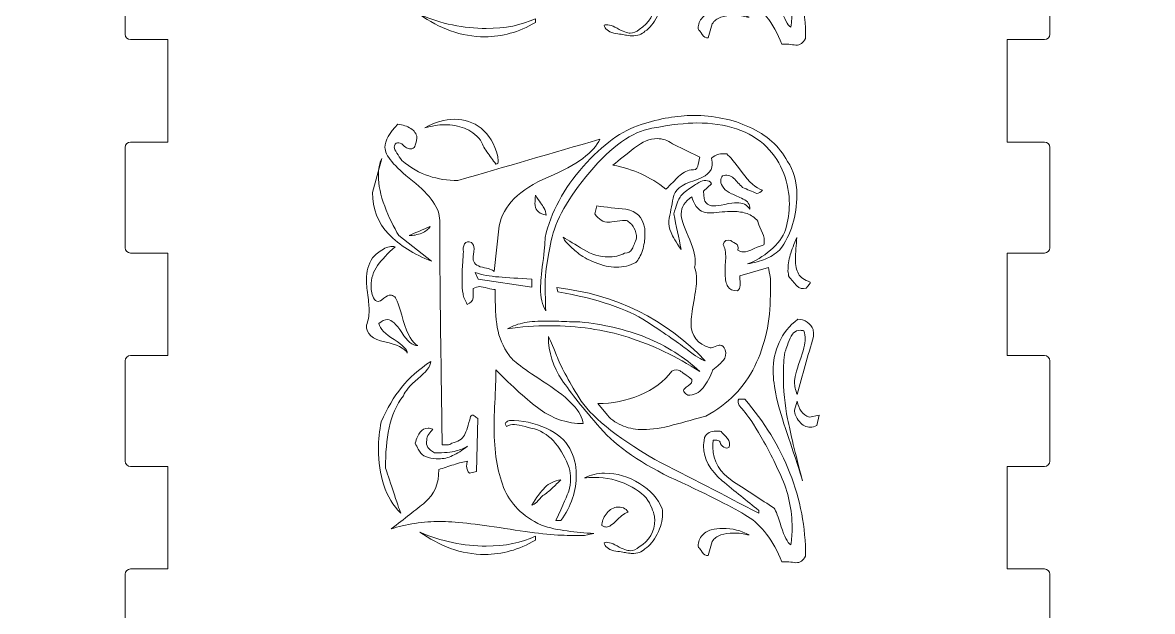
# Model space of a CAD drawing. Header units: inches. Extents: x 110 to 594, y -365 to 80.
# Drawn here: x 110 to 215.8, y -277.6 to -222.4 of the extents above; entities that cross this region are included whole.
import ezdxf

# ---------------------------------------------------------------- set-up
doc = ezdxf.new("R2010")
doc.units = ezdxf.units.IN
doc.header["$MEASUREMENT"] = 0
doc.layers.add('design4', color=7, linetype='Continuous')

# ---------------------------------------------------------------- blocks, each defined once
blk = doc.blocks.new('block 3')
at = {"layer": 'design4', "color": 1, "lineweight": 9}
blk.add_open_spline([(161.9, -354.61), (154.55, -361.96), (144.25, -356.32), (135.83, -363.92), (135.42, -364.29), (134.66, -364.61), (134.11, -364.61), (134.11, -364.61), (111.99, -364.61), (111.99, -364.61), (110.88, -364.61), (110, -363.71), (110, -362.61), (110, -325.34), (116.37, -313.79), (116.6, -296.6), (116.6, -294.95), (117.94, -293.6), (119.6, -293.6), (119.6, -293.6), (123.6, -293.6), (123.6, -293.6), (123.6, -293.6), (123.6, -284), (123.6, -284), (123.6, -284), (120.1, -284), (120.1, -284), (119.82, -284), (119.6, -283.78), (119.6, -283.5), (119.6, -283.5), (119.6, -274.1), (119.6, -274.1), (119.6, -273.83), (119.82, -273.6), (120.1, -273.6), (120.1, -273.6), (123.6, -273.6), (123.6, -273.6), (123.6, -273.6), (123.6, -264), (123.6, -264), (123.6, -264), (120.1, -264), (120.1, -264), (119.82, -264), (119.6, -263.78), (119.6, -263.5), (119.6, -263.5), (119.6, -254.1), (119.6, -254.1), (119.6, -253.83), (119.82, -253.6), (120.1, -253.6), (120.1, -253.6), (123.6, -253.6), (123.6, -253.6), (123.6, -253.6), (123.6, -244), (123.6, -244), (123.6, -244), (120.1, -244), (120.1, -244), (119.82, -244), (119.6, -243.78), (119.6, -243.5), (119.6, -243.5), (119.6, -234.1), (119.6, -234.1), (119.6, -233.83), (119.82, -233.6), (120.1, -233.6), (120.1, -233.6), (123.6, -233.6), (123.6, -233.6), (123.6, -233.6), (123.6, -224), (123.6, -224), (123.6, -224), (120.1, -224), (120.1, -224), (119.82, -224), (119.6, -223.78), (119.6, -223.5), (119.6, -223.5), (119.6, -214.1), (119.6, -214.1), (119.6, -213.83), (119.82, -213.6), (120.1, -213.6), (120.1, -213.6), (123.6, -213.6), (123.6, -213.6), (123.6, -213.6), (123.6, -204), (123.6, -204), (123.6, -204), (120.1, -204), (120.1, -204), (119.82, -204), (119.6, -203.78), (119.6, -203.5), (119.6, -203.5), (119.6, -194.1), (119.6, -194.1), (119.6, -193.83), (119.82, -193.6), (120.1, -193.6), (120.1, -193.6), (123.6, -193.6), (123.6, -193.6), (123.6, -193.6), (123.6, -184), (123.6, -184), (123.6, -184), (120.1, -184), (120.1, -184), (119.82, -184), (119.6, -183.78), (119.6, -183.5), (119.6, -183.5), (119.6, -174.1), (119.6, -174.1), (119.6, -173.83), (119.82, -173.6), (120.1, -173.6), (120.1, -173.6), (123.6, -173.6), (123.6, -173.6), (123.6, -173.6), (123.6, -164), (123.6, -164), (123.6, -164), (120.1, -164), (120.1, -164), (119.82, -164), (119.6, -163.78), (119.6, -163.5), (119.6, -163.5), (119.6, -154.1), (119.6, -154.1), (119.6, -153.83), (119.82, -153.6), (120.1, -153.6), (120.1, -153.6), (123.6, -153.6), (123.6, -153.6), (123.6, -153.6), (123.6, -144), (123.6, -144), (123.6, -144), (120.1, -144), (120.1, -144), (119.82, -144), (119.6, -143.78), (119.6, -143.5), (119.6, -143.5), (119.6, -134.1), (119.6, -134.1), (119.6, -133.83), (119.82, -133.6), (120.1, -133.6), (120.1, -133.6), (123.6, -133.6), (123.6, -133.6), (123.6, -133.6), (123.6, -124), (123.6, -124), (123.6, -124), (120.1, -124), (120.1, -124), (119.82, -124), (119.6, -123.78), (119.6, -123.5), (119.6, -123.5), (119.6, -114.1), (119.6, -114.1), (119.6, -113.83), (119.82, -113.6), (120.1, -113.6), (120.1, -113.6), (123.6, -113.6), (123.6, -113.6), (123.6, -113.6), (123.6, -104), (123.6, -104), (123.6, -104), (120.1, -104), (120.1, -104), (119.82, -104), (119.6, -103.78), (119.6, -103.5), (119.6, -103.5), (119.6, -94.1), (119.6, -94.1), (119.6, -93.83), (119.82, -93.6), (120.1, -93.6), (120.1, -93.6), (123.6, -93.6), (123.6, -93.6), (123.6, -93.6), (123.6, -84), (123.6, -84), (123.6, -84), (120.1, -84), (120.1, -84), (119.82, -84), (119.6, -83.78), (119.6, -83.5), (119.6, -83.5), (119.6, -74.1), (119.6, -74.1), (119.6, -73.83), (119.82, -73.6), (120.1, -73.6), (120.1, -73.6), (123.6, -73.6), (123.6, -73.6), (123.6, -73.6), (123.6, -64), (123.6, -64), (123.6, -64), (120.1, -64), (120.1, -64), (119.82, -64), (119.6, -63.78), (119.6, -63.5), (119.6, -63.5), (119.6, -54.1), (119.6, -54.1), (119.6, -53.83), (119.82, -53.6), (120.1, -53.6), (120.1, -53.6), (123.6, -53.6), (123.6, -53.6), (123.6, -53.6), (123.6, 14.41), (123.6, 14.41), (123.6, 27.99), (112.03, 32.14), (112.03, 50.56), (112.03, 52.85), (113.88, 54.7), (116.16, 54.7), (117.66, 54.7), (118.98, 53.89), (119.7, 52.7), (119.7, 52.7), (123.5, 52.7), (123.5, 52.7), (135.77, 54.05), (136.55, 61.6), (142.09, 68.87), (146.57, 75.58), (154.22, 80), (162.9, 80), (171.58, 80), (179.22, 75.58), (183.7, 68.87), (189.25, 61.6), (190.02, 54.05), (202.3, 52.7), (202.3, 52.7), (206.1, 52.7), (206.1, 52.7), (206.82, 53.89), (208.13, 54.7), (209.63, 54.7), (211.92, 54.7), (213.77, 52.85), (213.77, 50.56), (213.77, 32.14), (202.2, 27.99), (202.2, 14.41), (202.2, 14.41), (202.2, -53.6), (202.2, -53.6), (202.2, -53.6), (205.69, -53.6), (205.69, -53.6), (205.97, -53.6), (206.19, -53.83), (206.19, -54.1), (206.19, -54.1), (206.19, -63.5), (206.19, -63.5), (206.19, -63.78), (205.97, -64), (205.69, -64), (205.69, -64), (202.2, -64), (202.2, -64), (202.2, -64), (202.2, -73.6), (202.2, -73.6), (202.2, -73.6), (205.69, -73.6), (205.69, -73.6), (205.97, -73.6), (206.19, -73.83), (206.19, -74.1), (206.19, -74.1), (206.19, -83.5), (206.19, -83.5), (206.19, -83.78), (205.97, -84), (205.69, -84), (205.69, -84), (202.2, -84), (202.2, -84), (202.2, -84), (202.2, -93.6), (202.2, -93.6), (202.2, -93.6), (205.69, -93.6), (205.69, -93.6), (205.97, -93.6), (206.19, -93.83), (206.19, -94.1), (206.19, -94.1), (206.19, -103.5), (206.19, -103.5), (206.19, -103.78), (205.97, -104), (205.69, -104), (205.69, -104), (202.2, -104), (202.2, -104), (202.2, -104), (202.2, -113.6), (202.2, -113.6), (202.2, -113.6), (205.69, -113.6), (205.69, -113.6), (205.97, -113.6), (206.19, -113.83), (206.19, -114.1), (206.19, -114.1), (206.19, -123.5), (206.19, -123.5), (206.19, -123.78), (205.97, -124), (205.69, -124), (205.69, -124), (202.2, -124), (202.2, -124), (202.2, -124), (202.2, -133.6), (202.2, -133.6), (202.2, -133.6), (205.69, -133.6), (205.69, -133.6), (205.97, -133.6), (206.19, -133.83), (206.19, -134.1), (206.19, -134.1), (206.19, -143.5), (206.19, -143.5), (206.19, -143.78), (205.97, -144), (205.69, -144), (205.69, -144), (202.2, -144), (202.2, -144), (202.2, -144), (202.2, -153.6), (202.2, -153.6), (202.2, -153.6), (205.69, -153.6), (205.69, -153.6), (205.97, -153.6), (206.19, -153.83), (206.19, -154.1), (206.19, -154.1), (206.19, -163.5), (206.19, -163.5), (206.19, -163.78), (205.97, -164), (205.69, -164), (205.69, -164), (202.2, -164), (202.2, -164), (202.2, -164), (202.2, -173.6), (202.2, -173.6), (202.2, -173.6), (205.69, -173.6), (205.69, -173.6), (205.97, -173.6), (206.19, -173.83), (206.19, -174.1), (206.19, -174.1), (206.19, -183.5), (206.19, -183.5), (206.19, -183.78), (205.97, -184), (205.69, -184), (205.69, -184), (202.2, -184), (202.2, -184), (202.2, -184), (202.2, -193.6), (202.2, -193.6), (202.2, -193.6), (205.69, -193.6), (205.69, -193.6), (205.97, -193.6), (206.19, -193.83), (206.19, -194.1), (206.19, -194.1), (206.19, -203.5), (206.19, -203.5), (206.19, -203.78), (205.97, -204), (205.69, -204), (205.69, -204), (202.2, -204), (202.2, -204), (202.2, -204), (202.2, -213.6), (202.2, -213.6), (202.2, -213.6), (205.69, -213.6), (205.69, -213.6), (205.97, -213.6), (206.19, -213.83), (206.19, -214.1), (206.19, -214.1), (206.19, -223.5), (206.19, -223.5), (206.19, -223.78), (205.97, -224), (205.69, -224), (205.69, -224), (202.2, -224), (202.2, -224), (202.2, -224), (202.2, -233.6), (202.2, -233.6), (202.2, -233.6), (205.69, -233.6), (205.69, -233.6), (205.97, -233.6), (206.19, -233.83), (206.19, -234.1), (206.19, -234.1), (206.19, -243.5), (206.19, -243.5), (206.19, -243.78), (205.97, -244), (205.69, -244), (205.69, -244), (202.2, -244), (202.2, -244), (202.2, -244), (202.2, -253.6), (202.2, -253.6), (202.2, -253.6), (205.69, -253.6), (205.69, -253.6), (205.97, -253.6), (206.19, -253.83), (206.19, -254.1), (206.19, -254.1), (206.19, -263.5), (206.19, -263.5), (206.19, -263.78), (205.97, -264), (205.69, -264), (205.69, -264), (202.2, -264), (202.2, -264), (202.2, -264), (202.2, -273.6), (202.2, -273.6), (202.2, -273.6), (205.69, -273.6), (205.69, -273.6), (205.97, -273.6), (206.19, -273.83), (206.19, -274.1), (206.19, -274.1), (206.19, -283.5), (206.19, -283.5), (206.19, -283.78), (205.97, -284), (205.69, -284), (205.69, -284), (202.2, -284), (202.2, -284), (202.2, -284), (202.2, -293.6), (202.2, -293.6), (202.2, -293.6), (206.2, -293.6), (206.2, -293.6), (207.85, -293.6), (209.2, -294.95), (209.2, -296.6), (209.42, -313.79), (215.79, -325.34), (215.79, -362.61), (215.79, -363.71), (214.91, -364.61), (213.81, -364.61), (213.81, -364.61), (191.69, -364.61), (191.69, -364.61), (191.13, -364.61), (190.37, -364.29), (189.96, -363.92), (181.55, -356.32), (171.25, -361.96), (163.9, -354.61), (163.9, -354.61), (161.9, -354.61), (161.9, -354.61)], degree=3, knots=[0, 0, 0, 0, 1, 1, 1, 2, 2, 2, 3, 3, 3, 4, 4, 4, 5, 5, 5, 6, 6, 6, 7, 7, 7, 8, 8, 8, 9, 9, 9, 10, 10, 10, 11, 11, 11, 12, 12, 12, 13, 13, 13, 14, 14, 14, 15, 15, 15, 16, 16, 16, 17, 17, 17, 18, 18, 18, 19, 19, 19, 20, 20, 20, 21, 21, 21, 22, 22, 22, 23, 23, 23, 24, 24, 24, 25, 25, 25, 26, 26, 26, 27, 27, 27, 28, 28, 28, 29, 29, 29, 30, 30, 30, 31, 31, 31, 32, 32, 32, 33, 33, 33, 34, 34, 34, 35, 35, 35, 36, 36, 36, 37, 37, 37, 38, 38, 38, 39, 39, 39, 40, 40, 40, 41, 41, 41, 42, 42, 42, 43, 43, 43, 44, 44, 44, 45, 45, 45, 46, 46, 46, 47, 47, 47, 48, 48, 48, 49, 49, 49, 50, 50, 50, 51, 51, 51, 52, 52, 52, 53, 53, 53, 54, 54, 54, 55, 55, 55, 56, 56, 56, 57, 57, 57, 58, 58, 58, 59, 59, 59, 60, 60, 60, 61, 61, 61, 62, 62, 62, 63, 63, 63, 64, 64, 64, 65, 65, 65, 66, 66, 66, 67, 67, 67, 68, 68, 68, 69, 69, 69, 70, 70, 70, 71, 71, 71, 72, 72, 72, 73, 73, 73, 74, 74, 74, 75, 75, 75, 76, 76, 76, 77, 77, 77, 78, 78, 78, 79, 79, 79, 80, 80, 80, 81, 81, 81, 82, 82, 82, 83, 83, 83, 84, 84, 84, 85, 85, 85, 86, 86, 86, 87, 87, 87, 88, 88, 88, 89, 89, 89, 90, 90, 90, 91, 91, 91, 92, 92, 92, 93, 93, 93, 94, 94, 94, 95, 95, 95, 96, 96, 96, 97, 97, 97, 98, 98, 98, 99, 99, 99, 100, 100, 100, 101, 101, 101, 102, 102, 102, 103, 103, 103, 104, 104, 104, 105, 105, 105, 106, 106, 106, 107, 107, 107, 108, 108, 108, 109, 109, 109, 110, 110, 110, 111, 111, 111, 112, 112, 112, 113, 113, 113, 114, 114, 114, 115, 115, 115, 116, 116, 116, 117, 117, 117, 118, 118, 118, 119, 119, 119, 120, 120, 120, 121, 121, 121, 122, 122, 122, 123, 123, 123, 124, 124, 124, 125, 125, 125, 126, 126, 126, 127, 127, 127, 128, 128, 128, 129, 129, 129, 130, 130, 130, 131, 131, 131, 132, 132, 132, 133, 133, 133, 134, 134, 134, 135, 135, 135, 136, 136, 136, 137, 137, 137, 138, 138, 138, 139, 139, 139, 140, 140, 140, 141, 141, 141, 142, 142, 142, 143, 143, 143, 144, 144, 144, 145, 145, 145, 146, 146, 146, 147, 147, 147, 148, 148, 148, 149, 149, 149, 150, 150, 150, 151, 151, 151, 152, 152, 152, 153, 153, 153, 154, 154, 154, 155, 155, 155, 156, 156, 156, 157, 157, 157, 158, 158, 158, 159, 159, 159, 160, 160, 160, 161, 161, 161, 162, 162, 162, 163, 163, 163, 164, 164, 164, 165, 165, 165, 166, 166, 166, 167, 167, 167, 168, 168, 168, 169, 169, 169, 170, 170, 170, 171, 171, 171, 172, 172, 172, 173, 173, 173, 173], dxfattribs=at)
blk = doc.blocks.new('block 6')
at = {"layer": 'design4', "color": 7, "lineweight": 9}
for points, knots in [([(182.41, -224.52), (182.21, -224.49), (181.99, -224.46), (181.76, -224.44), (181.53, -224.41), (181.31, -224.41), (181.11, -224.44), (180.27, -222.41), (179.19, -220.99), (177.89, -220.18), (176.58, -219.36), (174.35, -218.23), (171.17, -216.76), (168, -215.3), (165.64, -213.67), (164.09, -211.89), (162.53, -210.11), (161.34, -208.61), (160.5, -207.39), (159.66, -206.17), (159.24, -204.81), (159.24, -203.31), (159.35, -203.54), (159.61, -204.14), (160, -205.11), (160.39, -206.08), (161.09, -207.4), (162.11, -209.07), (163.12, -210.73), (165.48, -212.65), (169.19, -214.83), (172.44, -216.51), (175.69, -218.19), (178.93, -219.87), (178.93, -219.87), (178.93, -219.61), (178.93, -219.61), (177.83, -218.74), (176.69, -217.81), (175.52, -216.83), (174.35, -215.84), (173.76, -214.77), (173.76, -213.61), (173.76, -213.46), (173.79, -213.19), (173.85, -212.78), (174.08, -212.38), (174.44, -212.17), (174.93, -212.17), (175.14, -212.17), (175.3, -212.19), (175.41, -212.22), (175.53, -212.36), (175.73, -212.58), (176.02, -212.87), (176.19, -213.13), (176.24, -213.41), (176.15, -213.7), (176.03, -213.81), (175.87, -213.81), (175.67, -213.7), (175.47, -213.58), (175.35, -213.42), (175.32, -213.22), (175.24, -213.1), (175.14, -213.04), (175.02, -213.04), (174.9, -213.04), (174.79, -213.04), (174.67, -213.04), (174.64, -213.19), (174.63, -213.41), (174.63, -213.7), (174.63, -215), (175.28, -216.08), (176.58, -216.94), (177.89, -217.79), (179.15, -218.61), (180.37, -219.39), (180.54, -219.65), (180.77, -220.24), (181.04, -221.15), (181.32, -222.07), (181.61, -222.62), (181.93, -222.83), (182.02, -222.3), (182.06, -221.78), (182.06, -221.26), (182.06, -219.55), (181.71, -217.91), (181, -216.35), (180.29, -214.78), (179.59, -213.44), (178.91, -212.31), (178.23, -211.18), (177.72, -210.44), (177.37, -210.09), (177.02, -209.74), (176.92, -209.44), (177.06, -209.17), (177.06, -209.17), (177.63, -209.17), (177.63, -209.17), (179.45, -211.32), (180.86, -213.63), (181.85, -216.11), (182.83, -218.59), (183.32, -221.19), (183.32, -223.91), (183.09, -224.32), (182.79, -224.52), (182.41, -224.52)], [0, 0, 0, 0, 1, 1, 1, 2, 2, 2, 3, 3, 3, 4, 4, 4, 5, 5, 5, 6, 6, 6, 7, 7, 7, 8, 8, 8, 9, 9, 9, 10, 10, 10, 11, 11, 11, 12, 12, 12, 13, 13, 13, 14, 14, 14, 15, 15, 15, 16, 16, 16, 17, 17, 17, 18, 18, 18, 19, 19, 19, 20, 20, 20, 21, 21, 21, 22, 22, 22, 23, 23, 23, 24, 24, 24, 25, 25, 25, 26, 26, 26, 27, 27, 27, 28, 28, 28, 29, 29, 29, 30, 30, 30, 31, 31, 31, 32, 32, 32, 33, 33, 33, 34, 34, 34, 35, 35, 35, 36, 36, 36, 37, 37, 37, 37]), ([(169.93, -220), (169.93, -220.58), (169.77, -221.19), (169.43, -221.83), (169.1, -222.46), (168.72, -222.93), (168.28, -223.22), (167.99, -223.51), (167.58, -223.65), (167.06, -223.65), (167, -223.65), (166.84, -223.63), (166.56, -223.59), (166.29, -223.54), (165.89, -223.48), (165.37, -223.39), (164.82, -223.25), (164.51, -223), (164.45, -222.65), (164.72, -222.54), (165.12, -222.63), (165.67, -222.94), (166.22, -223.24), (166.63, -223.39), (166.89, -223.39), (167.21, -223.39), (167.48, -223.28), (167.72, -223.04), (168.7, -222.46), (169.19, -221.61), (169.19, -220.48), (169.19, -220.07), (169.03, -219.55), (168.69, -218.91), (168.36, -218.28), (167.7, -217.72), (166.72, -217.24), (165.73, -216.76), (164.67, -216.52), (163.54, -216.52), (163.14, -216.52), (162.83, -216.54), (162.63, -216.57), (163.18, -216.28), (163.8, -216.13), (164.5, -216.13), (165.66, -216.13), (166.75, -216.45), (167.78, -217.09), (168.81, -217.73), (169.51, -218.52), (169.89, -219.48), (169.92, -219.6), (169.93, -219.77), (169.93, -220)], [0, 0, 0, 0, 1, 1, 1, 2, 2, 2, 3, 3, 3, 4, 4, 4, 5, 5, 5, 6, 6, 6, 7, 7, 7, 8, 8, 8, 9, 9, 9, 10, 10, 10, 11, 11, 11, 12, 12, 12, 13, 13, 13, 14, 14, 14, 15, 15, 15, 16, 16, 16, 17, 17, 17, 18, 18, 18, 18]), ([(155.67, -223.41), (154.89, -223.63), (154.09, -223.74), (153.28, -223.74), (152.18, -223.74), (151.11, -223.55), (150.08, -223.18), (149.06, -222.8), (148.09, -222.29), (147.19, -221.65), (148.18, -222.09), (149.2, -222.41), (150.26, -222.63), (151.32, -222.85), (152.37, -222.96), (153.41, -222.96), (155.18, -222.96), (156.72, -222.65), (158.02, -222.04), (158.02, -222.04), (158.02, -222.39), (158.02, -222.39), (157.24, -222.86), (156.45, -223.2), (155.67, -223.41)], [0, 0, 0, 0, 1, 1, 1, 2, 2, 2, 3, 3, 3, 4, 4, 4, 5, 5, 5, 6, 6, 6, 7, 7, 7, 8, 8, 8, 8]), ([(177.48, -221.81), (177.29, -221.76), (176.99, -221.74), (176.58, -221.74), (176.15, -221.74), (175.75, -221.8), (175.39, -221.91), (175.03, -222.03), (174.76, -222.23), (174.58, -222.52), (174.58, -222.52), (174.19, -223.83), (174.19, -223.83), (173.96, -223.86), (173.78, -223.76), (173.65, -223.52), (173.52, -223.29), (173.4, -223.15), (173.28, -223.09), (173.22, -222.71), (173.32, -222.36), (173.56, -222.04), (173.81, -221.73), (174.11, -221.52), (174.48, -221.44), (174.84, -221.35), (175.19, -221.31), (175.54, -221.31), (176.47, -221.31), (177.29, -221.51), (178.02, -221.91), (177.85, -221.89), (177.66, -221.85), (177.48, -221.81)], [0, 0, 0, 0, 1, 1, 1, 2, 2, 2, 3, 3, 3, 4, 4, 4, 5, 5, 5, 6, 6, 6, 7, 7, 7, 8, 8, 8, 9, 9, 9, 10, 10, 10, 11, 11, 11, 11]), ([(154.54, -235.37), (154.54, -235.54), (154.47, -235.65), (154.32, -235.67), (154.03, -235.3), (153.75, -234.91), (153.48, -234.52), (153.2, -234.13), (153, -233.76), (152.89, -233.41), (152.43, -232.89), (151.92, -232.52), (151.37, -232.31), (150.82, -232.09), (150.19, -231.98), (149.5, -231.98), (148.95, -231.98), (148.34, -232.08), (147.67, -232.28), (148.6, -231.73), (149.53, -231.46), (150.45, -231.46), (151.38, -231.46), (152.21, -231.74), (152.93, -232.31), (153.66, -232.87), (154.18, -233.75), (154.5, -234.94), (154.5, -235.02), (154.51, -235.17), (154.54, -235.37)], [0, 0, 0, 0, 1, 1, 1, 2, 2, 2, 3, 3, 3, 4, 4, 4, 5, 5, 5, 6, 6, 6, 7, 7, 7, 8, 8, 8, 9, 9, 9, 10, 10, 10, 10]), ([(182.5, -238.54), (182.5, -240.54), (181.96, -242.27), (180.89, -243.72), (180.45, -244.1), (180, -244.38), (179.54, -244.57), (179.08, -244.76), (178.53, -244.91), (177.89, -245.02), (178.61, -244.76), (179.32, -244.33), (180.02, -243.74), (180.72, -243.15), (181.19, -242.5), (181.45, -241.81), (181.69, -240.96), (181.8, -240.17), (181.8, -239.41), (181.8, -238.43), (181.63, -237.47), (181.28, -236.54), (180.93, -235.62), (180.39, -234.78), (179.65, -234.04), (178.91, -233.31), (177.98, -232.75), (176.85, -232.37), (175.72, -231.99), (174.48, -231.81), (173.15, -231.81), (172.16, -231.81), (170.75, -231.97), (168.91, -232.31), (167.07, -232.64), (165.14, -234.01), (163.11, -236.41), (161.08, -238.82), (159.87, -240.96), (159.5, -242.83), (159.12, -244.7), (158.93, -246.05), (158.93, -246.89), (158.93, -247.33), (158.94, -247.76), (158.95, -248.17), (158.97, -248.6), (158.98, -249.01), (158.98, -249.41), (158.66, -248.86), (158.5, -248.15), (158.5, -247.28), (158.5, -246.76), (158.57, -245.97), (158.72, -244.89), (158.86, -243.82), (158.93, -243.04), (158.93, -242.54), (159.48, -240.17), (160.67, -237.95), (162.5, -235.89), (164.32, -233.83), (166.13, -232.52), (167.91, -231.96), (169.69, -231.39), (171.32, -231.11), (172.8, -231.11), (174.72, -231.11), (176.47, -231.47), (178.06, -232.2), (179.66, -232.92), (180.85, -233.99), (181.63, -235.41), (182.21, -236.25), (182.5, -237.3), (182.5, -238.54)], [0, 0, 0, 0, 1, 1, 1, 2, 2, 2, 3, 3, 3, 4, 4, 4, 5, 5, 5, 6, 6, 6, 7, 7, 7, 8, 8, 8, 9, 9, 9, 10, 10, 10, 11, 11, 11, 12, 12, 12, 13, 13, 13, 14, 14, 14, 15, 15, 15, 16, 16, 16, 17, 17, 17, 18, 18, 18, 19, 19, 19, 20, 20, 20, 21, 21, 21, 22, 22, 22, 23, 23, 23, 24, 24, 24, 25, 25, 25, 25]), ([(159.22, -236.89), (156.5, -238.05), (154.98, -239.57), (154.63, -241.46), (154.63, -241.46), (154.15, -245.72), (154.15, -245.72), (154, -245.57), (153.64, -245.44), (153.06, -245.33), (152.48, -245.21), (152.19, -244.94), (152.19, -244.5), (152.19, -244.3), (152.22, -243.99), (152.28, -243.59), (152.28, -243.33), (152.19, -243.14), (152.02, -243.02), (151.73, -242.88), (151.52, -242.92), (151.39, -243.15), (151.26, -243.39), (151.22, -243.63), (151.28, -243.89), (151.25, -244.36), (151.22, -244.81), (151.19, -245.24), (151.16, -245.68), (151.15, -246.11), (151.15, -246.54), (151.15, -247.07), (151.18, -247.49), (151.24, -247.81), (151.29, -248.12), (151.43, -248.46), (151.63, -248.81), (151.95, -248.69), (152.14, -248.49), (152.19, -248.2), (152.19, -247.91), (152.19, -247.62), (152.19, -247.33), (152.4, -247.21), (152.6, -247.15), (152.8, -247.15), (152.98, -247.15), (153.22, -247.2), (153.54, -247.28), (153.86, -247.37), (154.09, -247.41), (154.24, -247.41), (154.24, -248.89), (154.31, -250.08), (154.45, -250.98), (154.6, -251.88), (154.98, -252.76), (155.58, -253.63), (155.79, -254.01), (156.95, -254.89), (159.08, -256.26), (161.22, -257.64), (162.35, -258.88), (162.5, -259.98), (161.02, -259.98), (159.67, -259.54), (158.45, -258.65), (157.24, -257.77), (155.86, -256.53), (154.32, -254.94), (154.32, -255.49), (154.29, -256.37), (154.24, -257.59), (154.18, -258.81), (154.15, -259.75), (154.15, -260.41), (154.15, -262.59), (154.45, -264.44), (155.04, -265.96), (155.64, -267.48), (156.82, -268.66), (158.58, -269.5), (159.34, -269.76), (160.14, -269.94), (160.98, -270.04), (161.82, -270.15), (162.66, -270.23), (163.5, -270.28), (163.32, -270.31), (163.03, -270.37), (162.63, -270.46), (162.16, -270.46), (161.7, -270.46), (161.24, -270.46), (159.9, -270.46), (157.87, -270.24), (155.15, -269.8), (152.43, -269.37), (150.4, -269.15), (149.06, -269.15), (148.34, -269.15), (147.56, -269.21), (146.74, -269.33), (145.91, -269.44), (145.16, -269.62), (144.5, -269.85), (145.77, -268.89), (146.84, -268.06), (147.69, -267.35), (148.55, -266.64), (148.98, -265.62), (148.98, -264.28), (149.41, -264.14), (149.87, -263.99), (150.37, -263.83), (150.86, -263.67), (151.29, -263.56), (151.67, -263.5), (151.61, -263.62), (151.58, -263.76), (151.58, -263.94), (151.58, -264.23), (151.67, -264.46), (151.85, -264.63), (151.85, -264.63), (152.5, -264.46), (152.5, -264.46), (152.5, -264.46), (152.63, -259.5), (152.63, -259.5), (152.51, -259.41), (152.4, -259.33), (152.28, -259.24), (152.16, -259.15), (152.05, -259.18), (151.93, -259.33), (151.76, -260.11), (151.57, -260.69), (151.37, -261.07), (151.16, -261.44), (150.77, -261.69), (150.19, -261.81), (150.08, -261.92), (149.93, -261.98), (149.76, -261.98), (149.67, -261.98), (149.51, -261.98), (149.28, -261.98), (149.28, -261.31), (149.24, -258.45), (149.17, -253.39), (149.1, -248.33), (149.06, -244.18), (149.06, -240.94), (149.06, -239.83), (148.21, -238.6), (146.5, -237.24), (144.79, -235.88), (143.93, -234.83), (143.93, -234.11), (143.93, -233.44), (144.34, -232.72), (145.15, -231.94), (145.61, -231.99), (146.01, -232.12), (146.35, -232.33), (146.68, -232.53), (146.87, -232.82), (146.93, -233.2), (146.85, -233.6), (146.77, -233.88), (146.72, -234.02), (146.66, -234.17), (146.53, -234.24), (146.32, -234.24), (146.21, -234.24), (146.09, -234.2), (145.95, -234.13), (145.82, -234.06), (145.67, -233.94), (145.5, -233.76), (145.32, -233.65), (145.15, -233.63), (144.98, -233.72), (144.86, -233.81), (144.8, -233.92), (144.8, -234.07), (144.8, -234.21), (144.88, -234.4), (145.04, -234.63), (145.2, -234.86), (145.35, -235.1), (145.5, -235.33), (146.34, -236.02), (147.19, -236.51), (148.04, -236.78), (148.9, -237.06), (149.8, -237.2), (150.76, -237.2), (155.19, -235.92), (159.63, -234.63), (164.06, -233.33), (163.54, -234.54), (161.93, -235.73), (159.22, -236.89)], [0, 0, 0, 0, 1, 1, 1, 2, 2, 2, 3, 3, 3, 4, 4, 4, 5, 5, 5, 6, 6, 6, 7, 7, 7, 8, 8, 8, 9, 9, 9, 10, 10, 10, 11, 11, 11, 12, 12, 12, 13, 13, 13, 14, 14, 14, 15, 15, 15, 16, 16, 16, 17, 17, 17, 18, 18, 18, 19, 19, 19, 20, 20, 20, 21, 21, 21, 22, 22, 22, 23, 23, 23, 24, 24, 24, 25, 25, 25, 26, 26, 26, 27, 27, 27, 28, 28, 28, 29, 29, 29, 30, 30, 30, 31, 31, 31, 32, 32, 32, 33, 33, 33, 34, 34, 34, 35, 35, 35, 36, 36, 36, 37, 37, 37, 38, 38, 38, 39, 39, 39, 40, 40, 40, 41, 41, 41, 42, 42, 42, 43, 43, 43, 44, 44, 44, 45, 45, 45, 46, 46, 46, 47, 47, 47, 48, 48, 48, 49, 49, 49, 50, 50, 50, 51, 51, 51, 52, 52, 52, 53, 53, 53, 54, 54, 54, 55, 55, 55, 56, 56, 56, 57, 57, 57, 58, 58, 58, 59, 59, 59, 60, 60, 60, 61, 61, 61, 62, 62, 62, 63, 63, 63, 64, 64, 64, 65, 65, 65, 66, 66, 66, 67, 67, 67, 68, 68, 68, 68]), ([(173.22, -235.87), (173.14, -236.15), (172.93, -236.25), (172.59, -236.2), (172.15, -236.28), (171.77, -236.49), (171.43, -236.83), (171.1, -237.16), (170.7, -237.56), (170.24, -238.02), (169.48, -237.41), (168.72, -236.94), (167.93, -236.59), (167.15, -236.24), (166.27, -235.96), (165.28, -235.76), (165.89, -235.27), (166.56, -234.73), (167.3, -234.15), (168.04, -233.57), (168.74, -233.28), (169.41, -233.28), (169.93, -233.28), (170.41, -233.44), (170.85, -233.76), (170.85, -233.76), (173.41, -235.02), (173.41, -235.02), (173.35, -235.31), (173.29, -235.6), (173.22, -235.87)], [0, 0, 0, 0, 1, 1, 1, 2, 2, 2, 3, 3, 3, 4, 4, 4, 5, 5, 5, 6, 6, 6, 7, 7, 7, 8, 8, 8, 9, 9, 9, 10, 10, 10, 10]), ([(178.76, -238.41), (178.3, -238.24), (177.85, -238.05), (177.41, -237.85), (177.12, -237.56), (176.85, -237.27), (176.58, -236.98), (176.27, -236.72), (175.92, -236.65), (175.54, -236.76), (175.43, -236.91), (175.37, -237.07), (175.37, -237.24), (175.37, -237.47), (175.46, -237.7), (175.65, -237.91), (175.84, -238.13), (176.09, -238.31), (176.39, -238.44), (176.69, -238.57), (177.06, -238.73), (177.48, -238.94), (177.9, -239.14), (178.11, -239.46), (178.11, -239.89), (177.85, -239.49), (177.43, -239.28), (176.85, -239.28), (176.61, -239.28), (176.25, -239.33), (175.76, -239.44), (175.27, -239.54), (174.93, -239.59), (174.76, -239.59), (174.41, -239.59), (174.16, -239.49), (174, -239.31), (173.84, -239.12), (173.76, -238.75), (173.76, -238.2), (173.76, -238.2), (174.5, -237.5), (174.5, -237.5), (174.38, -237.3), (174.21, -237.2), (173.98, -237.2), (173.77, -237.2), (173.56, -237.26), (173.32, -237.39), (173.09, -237.52), (172.77, -237.73), (172.35, -238.02), (171.93, -238.31), (171.64, -238.59), (171.5, -238.85), (171.35, -239.11), (171.18, -239.6), (170.98, -240.33), (171.21, -241.46), (171.44, -242.57), (171.67, -243.67), (171.18, -242.98), (170.86, -242.44), (170.72, -242.07), (170.57, -241.69), (170.5, -241.33), (170.5, -240.98), (170.64, -240.28), (170.78, -239.57), (170.91, -238.85), (171.04, -238.12), (171.69, -237.58), (172.85, -237.22), (174, -236.86), (174.58, -236.36), (174.58, -235.72), (174.58, -235.6), (174.56, -235.4), (174.5, -235.11), (174.93, -234.76), (175.41, -234.63), (175.93, -234.72), (176.22, -234.95), (176.7, -235.52), (177.37, -236.44), (178.03, -237.35), (178.67, -237.91), (179.28, -238.11), (179.11, -238.31), (178.93, -238.41), (178.76, -238.41)], [0, 0, 0, 0, 1, 1, 1, 2, 2, 2, 3, 3, 3, 4, 4, 4, 5, 5, 5, 6, 6, 6, 7, 7, 7, 8, 8, 8, 9, 9, 9, 10, 10, 10, 11, 11, 11, 12, 12, 12, 13, 13, 13, 14, 14, 14, 15, 15, 15, 16, 16, 16, 17, 17, 17, 18, 18, 18, 19, 19, 19, 20, 20, 20, 21, 21, 21, 22, 22, 22, 23, 23, 23, 24, 24, 24, 25, 25, 25, 26, 26, 26, 27, 27, 27, 28, 28, 28, 29, 29, 29, 30, 30, 30, 30]), ([(144.28, -242.22), (143.27, -241.16), (142.76, -239.86), (142.76, -238.33), (142.76, -238.33), (143.63, -235.15), (143.63, -235.15), (143.43, -235.59), (143.32, -236.12), (143.32, -236.76), (143.32, -237.63), (143.52, -238.58), (143.91, -239.61), (144.3, -240.64), (144.74, -241.56), (145.24, -242.37), (145.24, -242.37), (148.28, -244.76), (148.28, -244.76), (146.63, -244.12), (145.29, -243.28), (144.28, -242.22)], [0, 0, 0, 0, 1, 1, 1, 2, 2, 2, 3, 3, 3, 4, 4, 4, 5, 5, 5, 6, 6, 6, 7, 7, 7, 7]), ([(158.17, -240.02), (158.04, -239.85), (157.98, -239.62), (157.98, -239.33), (157.98, -239.18), (157.99, -238.94), (158.02, -238.59), (158.4, -239.14), (158.66, -239.53), (158.8, -239.76), (158.95, -239.99), (159.02, -240.23), (159.02, -240.46), (158.58, -240.34), (158.3, -240.2), (158.17, -240.02)], [0, 0, 0, 0, 1, 1, 1, 2, 2, 2, 3, 3, 3, 4, 4, 4, 5, 5, 5, 5]), ([(180.02, -246.37), (180.02, -246.89), (180.02, -247.41), (180.02, -247.94), (180.02, -250.4), (179.53, -252.62), (178.56, -254.61), (177.59, -256.6), (176.06, -258.15), (173.98, -259.28), (173.02, -259.54), (172, -259.82), (170.93, -260.11), (169.86, -260.4), (168.92, -260.54), (168.11, -260.54), (167.47, -260.54), (166.86, -260.44), (166.28, -260.22), (165.7, -260), (165.19, -259.66), (164.76, -259.2), (164.76, -259.2), (163.85, -258.11), (163.85, -258.11), (165.21, -258.11), (166.53, -257.84), (167.8, -257.31), (169.08, -256.77), (170.08, -256.02), (170.8, -255.07), (171.09, -254.92), (171.35, -254.91), (171.56, -255.04), (171.78, -255.18), (172.15, -255.44), (172.67, -255.85), (172.73, -256.05), (172.61, -256.25), (172.32, -256.44), (172.03, -256.62), (171.89, -256.76), (171.89, -256.85), (171.89, -256.99), (172.02, -257.15), (172.28, -257.33), (172.86, -257.33), (173.34, -257.1), (173.72, -256.63), (174.09, -256.17), (174.4, -255.6), (174.63, -254.94), (175.09, -254.59), (175.43, -254.29), (175.63, -254.04), (175.83, -253.8), (175.89, -253.47), (175.8, -253.07), (175.69, -252.78), (175.53, -252.63), (175.32, -252.63), (175.21, -252.63), (175.05, -252.67), (174.85, -252.76), (174.64, -252.85), (174.48, -252.89), (174.37, -252.89), (173.18, -252.54), (172.59, -251.76), (172.59, -250.54), (172.59, -250.14), (172.67, -249.47), (172.85, -248.54), (173.02, -247.62), (173.11, -246.94), (173.11, -246.5), (173.11, -246.07), (173.05, -245.68), (172.93, -245.33), (172.96, -245.21), (172.98, -245.02), (172.98, -244.76), (172.98, -244.18), (172.76, -243.4), (172.32, -242.41), (171.89, -241.43), (171.67, -240.73), (171.67, -240.33), (171.67, -239.69), (172, -239.15), (172.67, -238.72), (172.73, -239.04), (172.87, -239.34), (173.08, -239.63), (173.3, -239.92), (173.52, -240.1), (173.74, -240.15), (173.95, -240.21), (174.21, -240.24), (174.5, -240.24), (174.82, -240.21), (175.15, -240.18), (175.5, -240.15), (175.85, -240.13), (176.19, -240.11), (176.54, -240.11), (177.03, -240.11), (177.47, -240.17), (177.85, -240.31), (178.22, -240.44), (178.56, -240.67), (178.85, -241.02), (178.87, -241.2), (178.98, -241.47), (179.17, -241.85), (179.36, -242.23), (179.45, -242.54), (179.45, -242.81), (179.45, -242.98), (179.44, -243.13), (179.41, -243.24), (179.24, -243.27), (178.93, -243.39), (178.5, -243.59), (178.06, -243.79), (177.73, -243.89), (177.5, -243.89), (177.29, -243.89), (177.12, -243.83), (176.98, -243.72), (177.06, -243.43), (176.99, -243.23), (176.76, -243.11), (176.53, -242.99), (176.38, -242.89), (176.32, -242.81), (175.95, -242.72), (175.7, -242.85), (175.59, -243.2), (175.76, -243.49), (175.85, -243.92), (175.85, -244.5), (175.82, -244.76), (175.8, -245.02), (175.8, -245.26), (175.8, -245.51), (175.8, -245.75), (175.8, -245.98), (175.8, -246.5), (175.88, -246.89), (176.04, -247.15), (176.2, -247.41), (176.5, -247.54), (176.93, -247.54), (177.11, -247.43), (177.19, -247.26), (177.19, -247.02), (177.19, -246.85), (177.18, -246.56), (177.15, -246.15), (177.15, -246.15), (179.85, -245.37), (179.85, -245.37), (179.87, -245.57), (179.93, -245.91), (180.02, -246.37)], [0, 0, 0, 0, 1, 1, 1, 2, 2, 2, 3, 3, 3, 4, 4, 4, 5, 5, 5, 6, 6, 6, 7, 7, 7, 8, 8, 8, 9, 9, 9, 10, 10, 10, 11, 11, 11, 12, 12, 12, 13, 13, 13, 14, 14, 14, 15, 15, 15, 16, 16, 16, 17, 17, 17, 18, 18, 18, 19, 19, 19, 20, 20, 20, 21, 21, 21, 22, 22, 22, 23, 23, 23, 24, 24, 24, 25, 25, 25, 26, 26, 26, 27, 27, 27, 28, 28, 28, 29, 29, 29, 30, 30, 30, 31, 31, 31, 32, 32, 32, 33, 33, 33, 34, 34, 34, 35, 35, 35, 36, 36, 36, 37, 37, 37, 38, 38, 38, 39, 39, 39, 40, 40, 40, 41, 41, 41, 42, 42, 42, 43, 43, 43, 44, 44, 44, 45, 45, 45, 46, 46, 46, 47, 47, 47, 48, 48, 48, 49, 49, 49, 50, 50, 50, 51, 51, 51, 52, 52, 52, 53, 53, 53, 54, 54, 54, 55, 55, 55, 55]), ([(168.28, -242.28), (168.28, -242.78), (168.2, -243.27), (168.04, -243.76), (167.88, -244.26), (167.67, -244.63), (167.41, -244.89), (166.86, -245.18), (166.25, -245.33), (165.59, -245.33), (164.98, -245.33), (164.32, -245.18), (163.61, -244.89), (162.9, -244.6), (162.35, -244.3), (161.98, -243.98), (161.6, -243.66), (161.29, -243.38), (161.04, -243.13), (160.79, -242.89), (160.66, -242.68), (160.63, -242.5), (161.12, -242.82), (161.75, -243.21), (162.52, -243.67), (163.29, -244.14), (164.06, -244.37), (164.85, -244.37), (165.08, -244.37), (165.34, -244.34), (165.63, -244.28), (165.92, -244.23), (166.16, -244.14), (166.37, -244.02), (166.72, -244.02), (166.95, -243.89), (167.09, -243.61), (167.22, -243.33), (167.35, -242.99), (167.5, -242.59), (167.5, -242.27), (167.41, -241.95), (167.24, -241.63), (167.06, -241.31), (166.83, -241.08), (166.54, -240.94), (166.34, -240.94), (166.05, -240.96), (165.67, -241.02), (165.29, -241.08), (165.03, -241.11), (164.89, -241.11), (164.37, -241.11), (163.93, -240.85), (163.59, -240.33), (163.59, -240.33), (163.76, -239.59), (163.76, -239.59), (164.66, -239.7), (165.57, -239.81), (166.5, -239.89), (167.48, -240.07), (168.06, -240.63), (168.24, -241.59), (168.27, -241.73), (168.28, -241.97), (168.28, -242.28)], [0, 0, 0, 0, 1, 1, 1, 2, 2, 2, 3, 3, 3, 4, 4, 4, 5, 5, 5, 6, 6, 6, 7, 7, 7, 8, 8, 8, 9, 9, 9, 10, 10, 10, 11, 11, 11, 12, 12, 12, 13, 13, 13, 14, 14, 14, 15, 15, 15, 16, 16, 16, 17, 17, 17, 18, 18, 18, 19, 19, 19, 20, 20, 20, 21, 21, 21, 22, 22, 22, 22]), ([(147.37, -242.13), (146.96, -242.29), (146.57, -242.37), (146.19, -242.37), (146.83, -242.08), (147.48, -241.79), (148.15, -241.5), (148.03, -241.76), (147.77, -241.97), (147.37, -242.13)], [0, 0, 0, 0, 1, 1, 1, 2, 2, 2, 3, 3, 3, 3]), ([(145.5, -251.46), (144.98, -250.65), (144.54, -250.24), (144.19, -250.24), (143.9, -250.24), (143.63, -250.36), (143.37, -250.59), (143.48, -251.08), (143.95, -251.59), (144.78, -252.11), (145.61, -252.63), (146.02, -253.05), (146.02, -253.37), (145.76, -252.91), (145.06, -252.56), (143.91, -252.33), (142.77, -252.1), (142.19, -251.57), (142.19, -250.76), (142.37, -250.33), (142.45, -249.88), (142.45, -249.41), (142.45, -249.07), (142.41, -248.57), (142.32, -247.94), (142.24, -247.3), (142.19, -246.82), (142.19, -246.5), (142.19, -245.72), (142.38, -245.04), (142.76, -244.46), (143.05, -244.14), (143.39, -243.86), (143.78, -243.63), (144.17, -243.4), (144.54, -243.33), (144.89, -243.41), (144.19, -244.02), (143.64, -244.61), (143.24, -245.17), (142.83, -245.74), (142.63, -246.37), (142.63, -247.07), (142.63, -247.21), (142.64, -247.38), (142.67, -247.57), (142.7, -247.76), (142.77, -247.97), (142.87, -248.2), (142.97, -248.43), (143.11, -248.54), (143.28, -248.54), (143.4, -248.54), (143.58, -248.44), (143.82, -248.24), (144.07, -248.04), (144.28, -247.94), (144.45, -247.94), (144.57, -247.94), (144.7, -247.99), (144.85, -248.11), (144.99, -248.23), (145.26, -248.96), (145.65, -250.31), (146.04, -251.65), (146.5, -252.44), (147.02, -252.67), (146.53, -252.67), (146.02, -252.27), (145.5, -251.46)], [0, 0, 0, 0, 1, 1, 1, 2, 2, 2, 3, 3, 3, 4, 4, 4, 5, 5, 5, 6, 6, 6, 7, 7, 7, 8, 8, 8, 9, 9, 9, 10, 10, 10, 11, 11, 11, 12, 12, 12, 13, 13, 13, 14, 14, 14, 15, 15, 15, 16, 16, 16, 17, 17, 17, 18, 18, 18, 19, 19, 19, 20, 20, 20, 21, 21, 21, 22, 22, 22, 23, 23, 23, 23]), ([(183.37, -247.28), (183.02, -247.4), (182.73, -247.33), (182.5, -247.07), (182.27, -246.81), (182, -246.5), (181.72, -246.15), (181.72, -246.04), (181.7, -245.88), (181.67, -245.68), (181.67, -245.15), (181.74, -244.65), (181.89, -244.18), (182.03, -243.7), (182.24, -243.15), (182.5, -242.54), (182.47, -242.89), (182.44, -243.24), (182.41, -243.59), (182.38, -243.94), (182.37, -244.27), (182.37, -244.59), (182.37, -245.14), (182.46, -245.59), (182.65, -245.94), (182.84, -246.28), (183.21, -246.54), (183.76, -246.72), (183.76, -246.83), (183.63, -247.02), (183.37, -247.28)], [0, 0, 0, 0, 1, 1, 1, 2, 2, 2, 3, 3, 3, 4, 4, 4, 5, 5, 5, 6, 6, 6, 7, 7, 7, 8, 8, 8, 9, 9, 9, 10, 10, 10, 10]), ([(152.67, -246.46), (152.67, -246.46), (152.37, -245.81), (152.37, -245.81), (153, -246.04), (153.74, -246.18), (154.58, -246.24), (155.43, -246.3), (156.45, -246.37), (157.67, -246.46), (157.67, -246.46), (157.67, -247.2), (157.67, -247.2), (157.67, -247.2), (152.67, -246.46), (152.67, -246.46)], [0, 0, 0, 0, 1, 1, 1, 2, 2, 2, 3, 3, 3, 4, 4, 4, 5, 5, 5, 5]), ([(172.26, -253.07), (171.52, -252.49), (170.24, -251.6), (168.43, -250.41), (166.62, -249.23), (163.85, -248.3), (160.11, -247.63), (160.11, -247.63), (160.02, -247.24), (160.02, -247.24), (165.59, -247.88), (170.22, -250.17), (173.93, -254.11), (173.56, -253.99), (173, -253.65), (172.26, -253.07)], [0, 0, 0, 0, 1, 1, 1, 2, 2, 2, 3, 3, 3, 4, 4, 4, 5, 5, 5, 5]), ([(166.69, -251.89), (164.39, -251.17), (161.95, -250.81), (159.37, -250.81), (157.98, -250.81), (156.66, -250.91), (155.41, -251.11), (155.9, -250.82), (156.44, -250.63), (157.02, -250.52), (157.6, -250.42), (158.29, -250.37), (159.11, -250.37), (159.48, -250.37), (160.02, -250.39), (160.72, -250.41), (161.41, -250.44), (161.9, -250.46), (162.19, -250.46), (164.4, -250.66), (166.45, -251.15), (168.37, -251.91), (170.28, -252.68), (171.96, -253.75), (173.41, -255.11), (171.24, -253.69), (169, -252.62), (166.69, -251.89)], [0, 0, 0, 0, 1, 1, 1, 2, 2, 2, 3, 3, 3, 4, 4, 4, 5, 5, 5, 6, 6, 6, 7, 7, 7, 8, 8, 8, 9, 9, 9, 9]), ([(184.06, -251.81), (183.54, -253.63), (183.03, -255.44), (182.54, -257.24), (182.37, -256.83), (182.28, -256.46), (182.28, -256.11), (182.28, -255.73), (182.45, -255.07), (182.78, -254.11), (183.11, -253.15), (183.28, -252.47), (183.28, -252.07), (183.28, -251.81), (183.24, -251.54), (183.15, -251.28), (183.06, -251.26), (182.95, -251.24), (182.8, -251.24), (182.34, -251.24), (182, -251.56), (181.78, -252.2), (181.56, -252.83), (181.43, -253.2), (181.37, -253.28), (181.28, -253.95), (181.24, -254.62), (181.24, -255.28), (181.24, -256.85), (181.37, -258.27), (181.63, -259.54), (181.89, -260.82), (182.35, -262.75), (183.02, -265.33), (182.93, -264.92), (182.45, -263.45), (181.59, -260.91), (180.72, -258.38), (180.28, -256.43), (180.28, -255.07), (180.28, -254.11), (180.47, -253.21), (180.85, -252.37), (181.22, -251.53), (181.8, -250.81), (182.58, -250.2), (182.9, -250.2), (183.2, -250.29), (183.48, -250.48), (183.75, -250.67), (183.93, -250.89), (184.02, -251.15), (184.05, -251.3), (184.06, -251.52), (184.06, -251.81)], [0, 0, 0, 0, 1, 1, 1, 2, 2, 2, 3, 3, 3, 4, 4, 4, 5, 5, 5, 6, 6, 6, 7, 7, 7, 8, 8, 8, 9, 9, 9, 10, 10, 10, 11, 11, 11, 12, 12, 12, 13, 13, 13, 14, 14, 14, 15, 15, 15, 16, 16, 16, 17, 17, 17, 18, 18, 18, 18]), ([(182.41, -273.02), (182.21, -272.99), (181.99, -272.96), (181.76, -272.94), (181.53, -272.91), (181.31, -272.91), (181.11, -272.94), (180.27, -270.91), (179.19, -269.49), (177.89, -268.67), (176.58, -267.86), (174.35, -266.73), (171.17, -265.26), (168, -263.8), (165.64, -262.17), (164.09, -260.39), (162.53, -258.61), (161.34, -257.11), (160.5, -255.89), (159.66, -254.68), (159.24, -253.31), (159.24, -251.81), (159.35, -252.04), (159.61, -252.64), (160, -253.61), (160.39, -254.58), (161.09, -255.9), (162.11, -257.57), (163.12, -259.23), (165.48, -261.15), (169.19, -263.33), (172.44, -265.01), (175.69, -266.69), (178.93, -268.37), (178.93, -268.37), (178.93, -268.11), (178.93, -268.11), (177.83, -267.24), (176.69, -266.31), (175.52, -265.33), (174.35, -264.34), (173.76, -263.27), (173.76, -262.11), (173.76, -261.96), (173.79, -261.69), (173.85, -261.28), (174.08, -260.88), (174.44, -260.68), (174.93, -260.68), (175.14, -260.68), (175.3, -260.69), (175.41, -260.72), (175.53, -260.86), (175.73, -261.08), (176.02, -261.37), (176.19, -261.63), (176.24, -261.91), (176.15, -262.2), (176.03, -262.31), (175.87, -262.31), (175.67, -262.2), (175.47, -262.08), (175.35, -261.92), (175.32, -261.72), (175.24, -261.6), (175.14, -261.54), (175.02, -261.54), (174.9, -261.54), (174.79, -261.54), (174.67, -261.54), (174.64, -261.69), (174.63, -261.91), (174.63, -262.2), (174.63, -263.5), (175.28, -264.58), (176.58, -265.44), (177.89, -266.29), (179.15, -267.11), (180.37, -267.89), (180.54, -268.15), (180.77, -268.74), (181.04, -269.65), (181.32, -270.57), (181.61, -271.12), (181.93, -271.33), (182.02, -270.81), (182.06, -270.28), (182.06, -269.76), (182.06, -268.05), (181.71, -266.41), (181, -264.85), (180.29, -263.28), (179.59, -261.94), (178.91, -260.81), (178.23, -259.68), (177.72, -258.94), (177.37, -258.59), (177.02, -258.24), (176.92, -257.94), (177.06, -257.68), (177.06, -257.68), (177.63, -257.68), (177.63, -257.68), (179.45, -259.82), (180.86, -262.13), (181.85, -264.61), (182.83, -267.09), (183.32, -269.69), (183.32, -272.41), (183.09, -272.82), (182.79, -273.02), (182.41, -273.02)], [0, 0, 0, 0, 1, 1, 1, 2, 2, 2, 3, 3, 3, 4, 4, 4, 5, 5, 5, 6, 6, 6, 7, 7, 7, 8, 8, 8, 9, 9, 9, 10, 10, 10, 11, 11, 11, 12, 12, 12, 13, 13, 13, 14, 14, 14, 15, 15, 15, 16, 16, 16, 17, 17, 17, 18, 18, 18, 19, 19, 19, 20, 20, 20, 21, 21, 21, 22, 22, 22, 23, 23, 23, 24, 24, 24, 25, 25, 25, 26, 26, 26, 27, 27, 27, 28, 28, 28, 29, 29, 29, 30, 30, 30, 31, 31, 31, 32, 32, 32, 33, 33, 33, 34, 34, 34, 35, 35, 35, 36, 36, 36, 37, 37, 37, 37]), ([(147.02, -255.78), (146.27, -256.41), (145.82, -256.94), (145.67, -257.37), (145, -258.24), (144.56, -259.24), (144.32, -260.37), (144.09, -261.5), (143.98, -262.76), (143.98, -264.15), (144.12, -264.53), (144.36, -265.24), (144.69, -266.28), (145.03, -267.33), (145.27, -268.02), (145.41, -268.37), (144.69, -267.65), (144.16, -266.77), (143.82, -265.74), (143.49, -264.71), (143.32, -263.59), (143.32, -262.37), (143.32, -261.5), (143.41, -260.65), (143.58, -259.81), (144.14, -258.56), (144.77, -257.49), (145.48, -256.59), (146.19, -255.69), (147.11, -254.88), (148.24, -254.15), (148.18, -254.62), (147.77, -255.16), (147.02, -255.78)], [0, 0, 0, 0, 1, 1, 1, 2, 2, 2, 3, 3, 3, 4, 4, 4, 5, 5, 5, 6, 6, 6, 7, 7, 7, 8, 8, 8, 9, 9, 9, 10, 10, 10, 11, 11, 11, 11]), ([(184.37, -260.15), (184.16, -260.27), (183.96, -260.33), (183.76, -260.33), (183.38, -260.33), (183.04, -260.15), (182.74, -259.78), (182.43, -259.42), (182.28, -259.07), (182.28, -258.72), (182.28, -258.72), (182.54, -257.89), (182.54, -257.89), (182.6, -258.24), (182.72, -258.55), (182.91, -258.83), (183.1, -259.1), (183.35, -259.28), (183.67, -259.37), (183.67, -259.37), (184.59, -259.2), (184.59, -259.2), (184.59, -259.2), (184.37, -260.15), (184.37, -260.15)], [0, 0, 0, 0, 1, 1, 1, 2, 2, 2, 3, 3, 3, 4, 4, 4, 5, 5, 5, 6, 6, 6, 7, 7, 7, 8, 8, 8, 8]), ([(159.91, -261.85), (159.37, -261.18), (158.72, -260.72), (157.93, -260.46), (157.76, -260.46), (157.47, -260.39), (157.06, -260.26), (156.66, -260.13), (156.32, -260.07), (156.06, -260.07), (155.8, -260.07), (155.56, -260.12), (155.32, -260.24), (155.18, -260.07), (155.16, -259.94), (155.26, -259.87), (155.36, -259.8), (155.47, -259.73), (155.58, -259.68), (156.8, -259.68), (157.95, -259.92), (159.02, -260.41), (160.09, -260.91), (160.83, -261.54), (161.24, -262.3), (161.64, -263.07), (161.85, -263.88), (161.85, -264.72), (161.85, -266.28), (161.37, -267.73), (160.41, -269.07), (160.41, -269.07), (159.93, -269.07), (159.93, -269.07), (160.63, -267.56), (161.03, -266.64), (161.15, -266.31), (161.27, -265.97), (161.32, -265.57), (161.32, -265.11), (161.32, -264.79), (161.28, -264.46), (161.19, -264.11), (160.87, -263.27), (160.45, -262.52), (159.91, -261.85)], [0, 0, 0, 0, 1, 1, 1, 2, 2, 2, 3, 3, 3, 4, 4, 4, 5, 5, 5, 6, 6, 6, 7, 7, 7, 8, 8, 8, 9, 9, 9, 10, 10, 10, 11, 11, 11, 12, 12, 12, 13, 13, 13, 14, 14, 14, 15, 15, 15, 15]), ([(150.26, -262.98), (149.84, -263.18), (149.41, -263.28), (148.98, -263.28), (148.63, -263.28), (148.29, -263.24), (147.98, -263.15), (147.66, -263.07), (147.43, -262.93), (147.28, -262.74), (147.14, -262.55), (146.96, -262.24), (146.76, -261.81), (146.9, -261.37), (147.06, -261.03), (147.24, -260.78), (147.41, -260.54), (147.66, -260.41), (147.98, -260.41), (148.09, -260.41), (148.24, -260.44), (148.41, -260.5), (148.29, -260.65), (148.17, -260.81), (148.04, -260.98), (147.91, -261.15), (147.85, -261.33), (147.85, -261.5), (147.79, -261.79), (147.82, -262.03), (147.95, -262.22), (148.08, -262.41), (148.29, -262.57), (148.58, -262.72), (149.48, -262.72), (150.15, -262.66), (150.59, -262.54), (151.02, -262.43), (151.38, -262.28), (151.67, -262.11), (151.15, -262.49), (150.68, -262.78), (150.26, -262.98)], [0, 0, 0, 0, 1, 1, 1, 2, 2, 2, 3, 3, 3, 4, 4, 4, 5, 5, 5, 6, 6, 6, 7, 7, 7, 8, 8, 8, 9, 9, 9, 10, 10, 10, 11, 11, 11, 12, 12, 12, 13, 13, 13, 14, 14, 14, 14]), ([(159.59, -266.04), (159.29, -266.32), (159.01, -266.54), (158.72, -266.72), (158.51, -266.95), (158.32, -267.15), (158.15, -267.33), (157.98, -267.5), (157.82, -267.6), (157.67, -267.63), (158.11, -266.91), (158.52, -266.35), (158.91, -265.96), (159.3, -265.57), (159.8, -265.33), (160.41, -265.24), (160.15, -265.5), (159.87, -265.77), (159.59, -266.04)], [0, 0, 0, 0, 1, 1, 1, 2, 2, 2, 3, 3, 3, 4, 4, 4, 5, 5, 5, 6, 6, 6, 6]), ([(169.93, -268.5), (169.93, -269.08), (169.77, -269.69), (169.43, -270.33), (169.1, -270.96), (168.72, -271.43), (168.28, -271.72), (167.99, -272.01), (167.58, -272.15), (167.06, -272.15), (167, -272.15), (166.84, -272.13), (166.56, -272.09), (166.29, -272.04), (165.89, -271.98), (165.37, -271.89), (164.82, -271.75), (164.51, -271.5), (164.45, -271.15), (164.72, -271.04), (165.12, -271.13), (165.67, -271.44), (166.22, -271.74), (166.63, -271.89), (166.89, -271.89), (167.21, -271.89), (167.48, -271.78), (167.72, -271.54), (168.7, -270.96), (169.19, -270.11), (169.19, -268.98), (169.19, -268.57), (169.03, -268.05), (168.69, -267.41), (168.36, -266.78), (167.7, -266.22), (166.72, -265.74), (165.73, -265.26), (164.67, -265.02), (163.54, -265.02), (163.14, -265.02), (162.83, -265.04), (162.63, -265.07), (163.18, -264.78), (163.8, -264.63), (164.5, -264.63), (165.66, -264.63), (166.75, -264.95), (167.78, -265.59), (168.81, -266.23), (169.51, -267.02), (169.89, -267.98), (169.92, -268.1), (169.93, -268.27), (169.93, -268.5)], [0, 0, 0, 0, 1, 1, 1, 2, 2, 2, 3, 3, 3, 4, 4, 4, 5, 5, 5, 6, 6, 6, 7, 7, 7, 8, 8, 8, 9, 9, 9, 10, 10, 10, 11, 11, 11, 12, 12, 12, 13, 13, 13, 14, 14, 14, 15, 15, 15, 16, 16, 16, 17, 17, 17, 18, 18, 18, 18]), ([(165.67, -269), (165.24, -269.45), (164.9, -269.67), (164.67, -269.67), (164.56, -269.67), (164.41, -269.63), (164.24, -269.54), (164.24, -269.17), (164.37, -268.81), (164.63, -268.46), (164.89, -268.11), (165.21, -267.89), (165.59, -267.81), (166.11, -267.75), (166.48, -267.91), (166.72, -268.28), (166.45, -268.31), (166.11, -268.55), (165.67, -269)], [0, 0, 0, 0, 1, 1, 1, 2, 2, 2, 3, 3, 3, 4, 4, 4, 5, 5, 5, 6, 6, 6, 6]), ([(155.67, -271.91), (154.89, -272.13), (154.09, -272.24), (153.28, -272.24), (152.18, -272.24), (151.11, -272.05), (150.08, -271.67), (149.06, -271.3), (148.09, -270.79), (147.19, -270.15), (148.18, -270.59), (149.2, -270.91), (150.26, -271.13), (151.32, -271.35), (152.37, -271.46), (153.41, -271.46), (155.18, -271.46), (156.72, -271.15), (158.02, -270.54), (158.02, -270.54), (158.02, -270.89), (158.02, -270.89), (157.24, -271.36), (156.45, -271.7), (155.67, -271.91)], [0, 0, 0, 0, 1, 1, 1, 2, 2, 2, 3, 3, 3, 4, 4, 4, 5, 5, 5, 6, 6, 6, 7, 7, 7, 8, 8, 8, 8]), ([(177.48, -270.31), (177.29, -270.26), (176.99, -270.24), (176.58, -270.24), (176.15, -270.24), (175.75, -270.3), (175.39, -270.41), (175.03, -270.53), (174.76, -270.73), (174.58, -271.02), (174.58, -271.02), (174.19, -272.33), (174.19, -272.33), (173.96, -272.36), (173.78, -272.26), (173.65, -272.02), (173.52, -271.79), (173.4, -271.65), (173.28, -271.59), (173.22, -271.21), (173.32, -270.86), (173.56, -270.54), (173.81, -270.23), (174.11, -270.02), (174.48, -269.94), (174.84, -269.85), (175.19, -269.8), (175.54, -269.8), (176.47, -269.8), (177.29, -270.01), (178.02, -270.41), (177.85, -270.39), (177.66, -270.35), (177.48, -270.31)], [0, 0, 0, 0, 1, 1, 1, 2, 2, 2, 3, 3, 3, 4, 4, 4, 5, 5, 5, 6, 6, 6, 7, 7, 7, 8, 8, 8, 9, 9, 9, 10, 10, 10, 11, 11, 11, 11])]:
    blk.add_open_spline(points, degree=3, knots=knots, dxfattribs=at)
blk = doc.blocks.new('block 2')
at = {"layer": 'design4'}
for name in ['block 3', 'block 6']:
    blk.add_blockref(name, (0, 0), dxfattribs=at)

msp = doc.modelspace()

# ---------------------------------------------------------------- block references
at = {"layer": 'design4'}
msp.add_blockref('block 2', (0, 0), dxfattribs=at)

doc.saveas('drawing.dxf')
